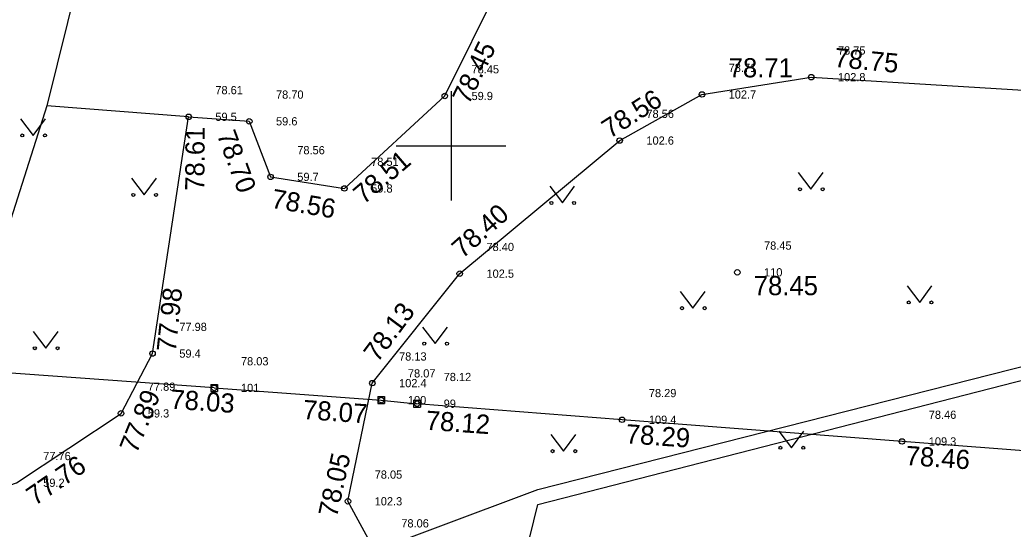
# Model space of a CAD drawing. Extents: x 633789 to 635283, y 6452161 to 6453247.
# Drawn here: x 634084.28 to 634120.5, y 6452336 to 6452354.6 of the extents above; entities that cross this region are included whole.
import ezdxf

# ---------------------------------------------------------------- set-up
doc = ezdxf.new("R2010")
doc.units = 0
for name, color, linetype in [('AED', 7, 'Continuous'), ('HALJASTUS', 7, 'Continuous'), ('KORGUS-EH2000', 7, 'Continuous'), ('MOOTKORG-EH2000', 7, 'Continuous'), ('MOOTMPUNKT', 7, 'Continuous'), ('MOOTNR', 7, 'Continuous'), ('MOOTPIIR', 7, 'Continuous'), ('MPKAABEL', 7, 'Continuous'), ('TEE', 7, 'Continuous'), ('VORK', 7, 'Continuous'), ('VTRASS', 7, 'Continuous')]:
    doc.layers.add(name, color=color, linetype=linetype)

msp = doc.modelspace()

# ---------------------------------------------------------------- linework, layer by layer
at = {"layer": 'AED'}
for p, q in [((634091.364, 6452341.161), (634078.683, 6452342.081)), ((634091.239, 6452341.286), (634091.239, 6452341.036)), ((634091.239, 6452341.286), (634091.489, 6452341.286)), ((634091.489, 6452341.286), (634091.489, 6452341.036)), ((634091.239, 6452341.036), (634091.489, 6452341.036)), ((634091.364, 6452341.161), (634097.453, 6452340.718)), ((634097.328, 6452340.843), (634097.328, 6452340.593)), ((634097.328, 6452340.843), (634097.578, 6452340.843)), ((634097.328, 6452340.593), (634097.578, 6452340.593)), ((634097.453, 6452340.718), (634098.757, 6452340.586)), ((634097.578, 6452340.843), (634097.578, 6452340.593)), ((634098.632, 6452340.711), (634098.632, 6452340.461)), ((634098.632, 6452340.711), (634098.882, 6452340.711)), ((634098.882, 6452340.711), (634098.882, 6452340.461)), ((634098.632, 6452340.461), (634098.882, 6452340.461))]:
    msp.add_line(p, q, dxfattribs=at)
msp.add_lwpolyline([(634149.355, 6452336.743), (634137.571, 6452337.595), (634127.377, 6452338.367), (634116.448, 6452339.207), (634106.24, 6452339.999), (634098.757, 6452340.586)], dxfattribs=at)
at = {"layer": 'HALJASTUS'}
for p, q in [((634084.3, 6452350.988), (634084.763, 6452350.381)), ((634084.763, 6452350.381), (634085.209, 6452350.988)), ((634112.662, 6452349.024), (634113.126, 6452348.418)), ((634113.126, 6452348.418), (634113.571, 6452349.024)), ((634088.352, 6452348.816), (634088.815, 6452348.209)), ((634088.815, 6452348.209), (634089.261, 6452348.816)), ((634103.598, 6452348.523), (634104.062, 6452347.916)), ((634104.062, 6452347.916), (634104.507, 6452348.523)), ((634116.631, 6452344.889), (634117.094, 6452344.282)), ((634117.094, 6452344.282), (634117.54, 6452344.889)), ((634108.36, 6452344.68), (634108.823, 6452344.074)), ((634108.823, 6452344.074), (634109.269, 6452344.68)), ((634084.759, 6452343.218), (634085.223, 6452342.612)), ((634085.223, 6452342.612), (634085.668, 6452343.218)), ((634098.962, 6452343.385), (634099.425, 6452342.779)), ((634099.425, 6452342.779), (634099.871, 6452343.385)), ((634103.64, 6452339.459), (634104.103, 6452338.852)), ((634104.103, 6452338.852), (634104.549, 6452339.459)), ((634111.952, 6452339.584), (634112.416, 6452338.977)), ((634112.416, 6452338.977), (634112.861, 6452339.584))]:
    msp.add_line(p, q, dxfattribs=at)
for centre in [(634084.362, 6452350.381), (634085.191, 6452350.381), (634088.414, 6452348.209), (634089.243, 6452348.209), (634112.725, 6452348.418), (634113.554, 6452348.418), (634103.661, 6452347.916), (634104.489, 6452347.916), (634116.693, 6452344.282), (634117.522, 6452344.282), (634108.422, 6452344.074), (634109.251, 6452344.074), (634099.024, 6452342.779), (634099.853, 6452342.779), (634084.822, 6452342.612), (634085.651, 6452342.612), (634103.702, 6452338.852), (634104.531, 6452338.852), (634112.015, 6452338.977), (634112.844, 6452338.977)]:
    msp.add_circle(centre, 0.055, dxfattribs=at)
at = {"layer": 'KORGUS-EH2000'}
for centre in [(634113.136, 6452352.509), (634099.773, 6452351.822), (634109.151, 6452351.877), (634090.43, 6452351.061), (634092.642, 6452350.897), (634106.151, 6452350.195), (634093.418, 6452348.868), (634096.113, 6452348.446), (634100.318, 6452345.334), (634110.441, 6452345.384), (634089.116, 6452342.416), (634091.364, 6452341.161), (634097.13, 6452341.336), (634097.453, 6452340.718), (634098.757, 6452340.586), (634087.967, 6452340.232), (634106.24, 6452339.999), (634116.448, 6452339.207), (634096.241, 6452337.022)]:
    msp.add_circle(centre, 0.1, dxfattribs=at)
at = {"layer": 'MOOTMPUNKT'}
for centre in [(634113.136, 6452352.509), (634099.773, 6452351.822), (634109.151, 6452351.877), (634090.43, 6452351.061), (634092.642, 6452350.897), (634106.151, 6452350.195), (634093.418, 6452348.868), (634096.113, 6452348.446), (634100.318, 6452345.334), (634110.441, 6452345.384), (634089.116, 6452342.416), (634091.364, 6452341.161), (634097.13, 6452341.336), (634097.453, 6452340.718), (634098.757, 6452340.586), (634087.967, 6452340.232), (634106.24, 6452339.999), (634116.448, 6452339.207), (634096.241, 6452337.022)]:
    msp.add_circle(centre, 0.1, dxfattribs=at)
at = {"layer": 'MOOTPIIR'}
msp.add_lwpolyline([(634192.632, 6452360.836), (634181.583, 6452364.44), (634173.242, 6452372.514), (634168.002, 6452380.534), (634148.005, 6452382.726), (634143.327, 6452384.356), (634100.179, 6452386.308), (634089.593, 6452386.362), (634088.744, 6452384.47), (634089.008, 6452383.83), (634089.282, 6452382.031), (634090.65, 6452380.163), (634091.426, 6452378.094), (634091.328, 6452375.965), (634085.262, 6452351.457), (634080.47, 6452336.4)], dxfattribs=at)
at = {"layer": 'MPKAABEL'}
msp.add_lwpolyline([(634097.205, 6452317.713), (634098.588, 6452318.158), (634103.163, 6452336.904), (634126.987, 6452343.03), (634145.012, 6452345.998), (634160.341, 6452351.444), (634170.906, 6452360.565), (634173.708, 6452373.941)], dxfattribs=at)
at = {"layer": 'TEE'}
msp.add_line((634090.43, 6452351.061), (634085.262, 6452351.457), dxfattribs=at)
for points in [[(634080.47, 6452336.4), (634084.152, 6452337.699), (634087.967, 6452340.232), (634089.116, 6452342.416), (634090.43, 6452351.061), (634092.642, 6452350.897), (634093.418, 6452348.868), (634096.113, 6452348.446), (634099.773, 6452351.822), (634101.756, 6452355.83), (634103.517, 6452364.689), (634103.793, 6452369.901), (634102.209, 6452375.066), (634096.201, 6452377.479), (634091.426, 6452378.094)], [(634140.652, 6452329), (634137.759, 6452329.583), (634125.37, 6452331.301), (634113.839, 6452332.379), (634103.518, 6452333.442), (634099.74, 6452333.779), (634097.212, 6452335.242), (634096.241, 6452337.022), (634097.13, 6452341.336), (634100.318, 6452345.334), (634106.151, 6452350.195), (634109.151, 6452351.877), (634113.136, 6452352.509), (634124.241, 6452351.831), (634136.146, 6452350.545), (634144.602, 6452349.397), (634147.446, 6452348.576), (634148.377, 6452346.956), (634148.724, 6452341.059), (634147.117, 6452338.012), (634142.351, 6452332.632), (634140.652, 6452329)]]:
    msp.add_lwpolyline(points, dxfattribs=at)
at = {"layer": 'VORK'}
for p, q in [((634100, 6452352), (634100, 6452348)), ((634098, 6452350), (634102, 6452350))]:
    msp.add_line(p, q, dxfattribs=at)
at = {"layer": 'VTRASS'}
msp.add_lwpolyline([(634080.964, 6452326.978), (634091.972, 6452333.255), (634103.163, 6452337.449), (634127.232, 6452343.575), (634144.876, 6452346.543), (634160.015, 6452351.879), (634170.443, 6452360.987), (634173.221, 6452373.981)], dxfattribs=at)

# ---------------------------------------------------------------- texts
at = {"layer": 'KORGUS-EH2000'}
for s, rotation, p in [('78.45', 64.4861, (634100.646, 6452351.477)), ('78.75', 354.5768, (634113.953, 6452352.885)), ('78.56', 32.7117, (634105.79, 6452350.249)), ('78.61', 89.6327, (634091.003, 6452348.358)), ('78.70', 290.1795, (634091.451, 6452350.415)), ('78.51', 40.5392, (634096.814, 6452347.839)), ('78.56', 350.2002, (634093.414, 6452347.744)), ('78.40', 41.6335, (634100.419, 6452345.859)), ('77.98', 84.0794, (634089.959, 6452342.457)), ('78.13', 53.4369, (634097.321, 6452342.061)), ('77.89', 67.9321, (634088.535, 6452338.736)), ('78.03', 356.0091, (634089.746, 6452340.408)), ('78.07', 356.0091, (634094.582, 6452340.028)), ('78.12', 356.0091, (634099.06, 6452339.635)), ('78.29', 356.0091, (634106.355, 6452339.142)), ('78.05', 77.5075, (634095.835, 6452336.407)), ('78.46', 356.0091, (634116.563, 6452338.35)), ('77.76', 34.4519, (634084.824, 6452336.84))]:
    msp.add_text(s, height=0.7, rotation=rotation, dxfattribs=at).set_placement(p)
for s, p in [('78.71', (634110.126, 6452352.502)), ('78.45', (634111.04, 6452344.547))]:
    msp.add_text(s, height=0.7, dxfattribs=at).set_placement(p)
at = {"layer": 'MOOTKORG-EH2000'}
for s, p in [('78.75', (634114.111, 6452353.334)), ('78.45', (634100.748, 6452352.647)), ('78.71', (634110.126, 6452352.702)), ('78.61', (634091.405, 6452351.886)), ('78.70', (634093.617, 6452351.722)), ('78.56', (634107.126, 6452351.02)), ('78.56', (634094.393, 6452349.693)), ('78.51', (634097.088, 6452349.271)), ('78.40', (634101.293, 6452346.159)), ('78.45', (634111.416, 6452346.209)), ('77.98', (634090.091, 6452343.241)), ('78.13', (634098.105, 6452342.161)), ('78.03', (634092.339, 6452341.986)), ('78.07', (634098.428, 6452341.543)), ('78.12', (634099.732, 6452341.411)), ('77.89', (634088.942, 6452341.057)), ('78.29', (634107.215, 6452340.824)), ('78.46', (634117.423, 6452340.032)), ('77.76', (634085.127, 6452338.524)), ('78.05', (634097.216, 6452337.847)), ('78.06', (634098.187, 6452336.067))]:
    msp.add_text(s, height=0.3, dxfattribs=at).set_placement(p)
at = {"layer": 'MOOTNR'}
for s, p in [('102.8', (634114.111, 6452352.359)), ('59.9', (634100.748, 6452351.672)), ('102.7', (634110.126, 6452351.727)), ('59.5', (634091.405, 6452350.911)), ('59.6', (634093.617, 6452350.747)), ('102.6', (634107.126, 6452350.045)), ('59.7', (634094.393, 6452348.718)), ('59.8', (634097.088, 6452348.296)), ('102.5', (634101.293, 6452345.184)), ('110', (634111.416, 6452345.234)), ('59.4', (634090.091, 6452342.266)), ('101', (634092.339, 6452341.011)), ('102.4', (634098.105, 6452341.186)), ('100', (634098.428, 6452340.568)), ('99', (634099.732, 6452340.436)), ('59.3', (634088.942, 6452340.082)), ('109.4', (634107.215, 6452339.849)), ('109.3', (634117.423, 6452339.057)), ('59.2', (634085.127, 6452337.549)), ('102.3', (634097.216, 6452336.872))]:
    msp.add_text(s, height=0.3, dxfattribs=at).set_placement(p)

doc.saveas('drawing.dxf')
